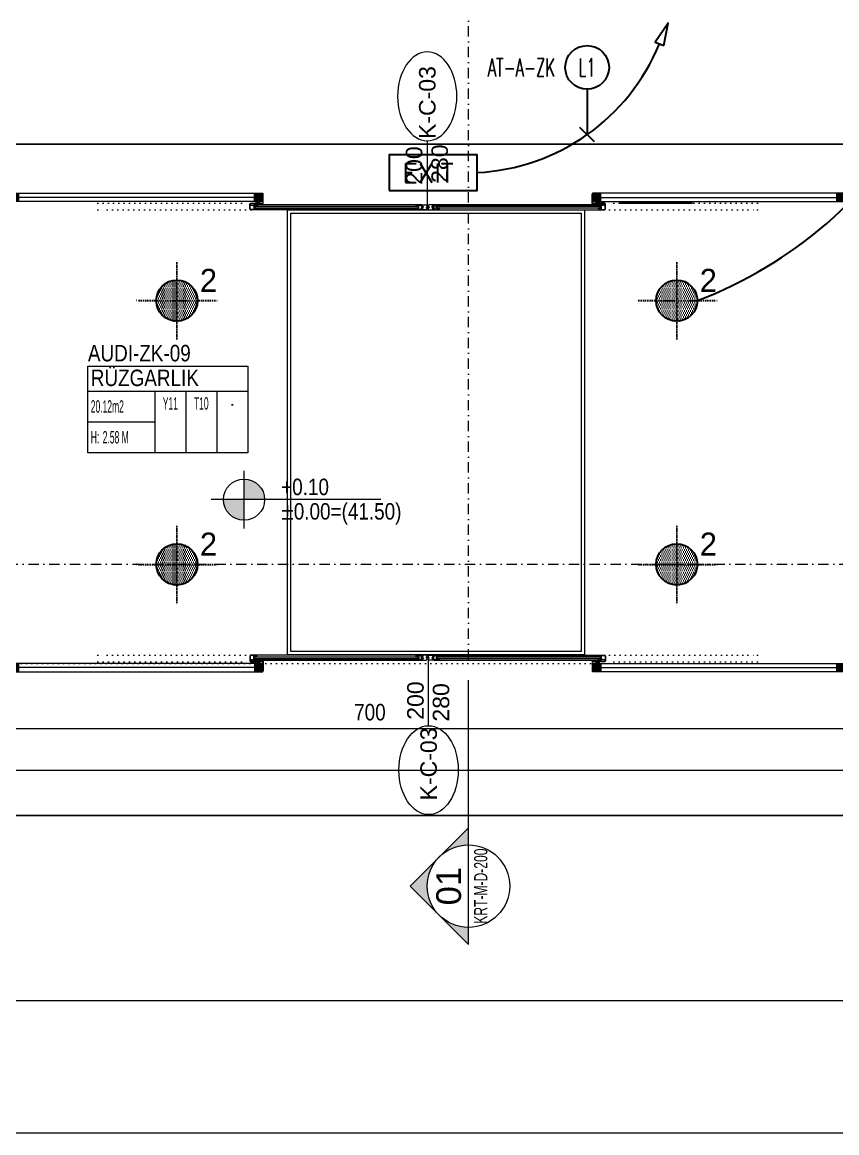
# Model space of a CAD drawing. Extents: x -1701 to 23780, y -363 to 7742.
# Drawn here: x 3462 to 3955, y 0 to 674 of the extents above; entities that cross this region are included whole.
import ezdxf
from ezdxf.enums import TextEntityAlignment as Align

# ---------------------------------------------------------------- set-up
doc = ezdxf.new("R2010")
doc.units = 0
doc.header["$LTSCALE"] = 25
doc.header["$MEASUREMENT"] = 0
doc.header["$PDMODE"] = 1
for name, pattern in [('Audi$0$DASHDOT2', [0.5, 0.25, -0.125, 0, -0.125]), ('Audi$0$DOT2', [0.125, 0, -0.125]), ('Audi$0$HIDDEN2', [4.7625, 3.175, -1.5875]), ('DOT2', [0.125, 0, -0.125])]:
    doc.linetypes.add(name, pattern=pattern)
doc.layers.get('0').update_dxf_attribs({"color": 9, "lineweight": 9})
doc.layers.get('Defpoints').update_dxf_attribs({"color": 9, "lineweight": 9})
for name, color, linetype, lineweight in [('31', 9, 'Continuous', 9), ('Audi$0$06D', 8, 'Continuous', 9), ('Audi$0$10', 8, 'Continuous', 9), ('Audi$0$15', 8, 'Continuous', 9), ('Audi$0$20', 8, 'Audi$0$DOT2', 9), ('Audi$0$21', 8, 'Continuous', 9), ('Audi$0$22', 8, 'Continuous', 9), ('Audi$0$24', 8, 'Audi$0$DASHDOT2', 9), ('Audi$0$25', 8, 'Continuous', 9), ('Audi$0$35', 8, 'Continuous', 9), ('E-1x8 W ÇIKIŞ ARMATÜRÜ (TİP 1)', 7, 'Continuous', 30), ('E-Aydınlatma', 7, 'Continuous', 30), ('E-KABLO', 7, 'Continuous', 30), ('E-LİNYE', 7, 'Continuous', 30), ('E-YUKARI ÇIKAN HAT', 7, 'Continuous', 30)]:
    doc.layers.add(name, color=color, linetype=linetype, lineweight=lineweight)
doc.layers.add('Audi$0$40A', color=8, linetype='Continuous', lineweight=9, plot=False)
doc.styles.add('Audi$0$Arial', font='arial.ttf', dxfattribs={"height": 2.5})
doc.styles.add('Audi$0$MuuM_TEXT-STANDART', font='ARIALN.TTF')
doc.styles.add('E-YAZI', font='txttw.shx')
doc.styles.add('TX-TEXT', font='')
doc.styles.get('TX-TEXT').set_extended_font_data('TrSah Futura Lt BT')
doc.dimstyles.new('Audi$0$MuuM_DIM50', dxfattribs={"dimscale": 5, "dimtxt": 2, "dimasz": 1, "dimexe": 1, "dimexo": 1, "dimgap": 1, "dimtad": 1, "dimdec": 1, "dimrnd": 0.5, "dimdsep": 46, "dimtxsty": 'Audi$0$MuuM_TEXT-STANDART', "dimblk": 'Audi$0$_ArchTick', "dimcen": 0, "dimdle": 0.15, "dimclrd": 256, "dimclre": 256, "dimclrt": 256, "dimadec": 0, "dimazin": 0, "dimtfac": 5, "dimtdec": 1, "dimtix": 1, "dimtmove": 2, "dimatfit": 3, "dimldrblk": 'Audi$0$_Dot', "dimfxl": 3, "dimfxlon": 1, "dimtolj": 1, "dimlwd": -1, "dimlwe": -1, "dimarcsym": 0})

# ---------------------------------------------------------------- blocks, each defined once
blk = doc.blocks.new('Audi$0$p-paspas')
at = {"layer": 'Audi$0$06D'}
for points in [[(-90, 35), (90, 35), (90, -235), (-90, -235)], [(-88, 33), (88, 33), (88, -233), (-88, -233)]]:
    blk.add_lwpolyline(points, close=True, dxfattribs=at)
blk = doc.blocks.new('Audi$0$0_elevationtarget-p')
h = blk.add_hatch(color=256)
h.paths.add_polyline_path([(2.5, 0, 0.414214), (0, 2.5), (0, 0)])
h.paths.add_polyline_path([(0, 0), (-2.5, 0, 0.414214), (0, -2.5)])
blk.add_line((0, -3.5), (0, 3.5))
blk.add_lwpolyline([(16.6, 0), (-4, 0)])
blk.add_circle((0, 0), 2.5)
at = {"style": 'Audi$0$Arial'}
blk.add_attdef('BITMISKOT', text='', height=2, dxfattribs=at).set_placement((4.5, 0), align=Align.BOTTOM_LEFT)
blk.add_attdef('KABAKOT', text='', height=2, dxfattribs=at).set_placement((4.5, -0.59), align=Align.TOP_LEFT)
blk = doc.blocks.new('Audi$0$HHIMA10-IZQUIERDA$0$JUHI08')
at = {"color": 253}
blk.add_lwpolyline([(27, 9.7, -0.414214), (26.8, 9.5), (26, 9.5), (26, 8.5), (27, 8.5), (26, 6), (26, 0), (23.5, -2.5), (22, -2.5), (21.5, -3), (21, -2.5), (20.5, -2.5), (20, -3), (19.5, -2.5), (19, -2.5), (18.5, -3), (18, -2.5), (17.5, -2.5), (17, -3), (16.5, -2.5), (14.3, -2.5, -0.377964), (11.7, -2.5), (7.5, -2.5), (7, -3), (6.5, -2.5), (2.5, -2.5), (0, 0), (0, 6), (-1, 8.5), (0, 8.5), (0, 9.5), (-0.8, 9.5, -0.414214), (-1, 9.7), (-1, 9.9, -0.339454), (0.1, 11.4), (7.1, 13.5, -1), (7.5, 12.1), (7.1, 12, 0.330788), (5, 9.2), (5, 7.5), (6.9, 5.6, -1), (6.2, 5), (5, 6.2), (5, 3.5), (6.9, 1.6, -1), (6.2, 1), (5, 2.2), (5, -1), (11.7, -1, 0.377964), (14.3, -1), (21, -1), (21, 2.2), (19.8, 1, -1), (19.1, 1.6), (21, 3.5), (21, 6.2), (19.8, 5, -1), (19.1, 5.6), (21, 7.5), (21, 9.2, 0.330788), (18.9, 12), (18.5, 12.1, -1), (18.9, 13.5), (25.9, 11.4, -0.339454), (27, 9.9)], format="xyb", close=True, dxfattribs=at)
for points in [[(3.5, 8), (3.5, 11), (1.5, 10.5), (1.5, 8)], [(3.5, 3.8), (3.5, 6.8), (1.5, 6.8), (1.5, 3.8)], [(2.5, -0.5), (3.5, -0.5), (3.5, 2.5), (1.5, 2.5), (1.5, 0.5)], [(22.5, 11), (22.5, 8), (24.5, 8), (24.5, 10.5)], [(22.5, 6.8), (22.5, 3.8), (24.5, 3.8), (24.5, 6.8)], [(24.5, 0.5), (23.5, -0.5), (22.5, -0.5), (22.5, 2.5), (24.5, 2.5)]]:
    blk.add_lwpolyline(points, close=True, dxfattribs=at)
blk = doc.blocks.new('Audi$0$prf-10x10')
blk.add_lwpolyline([(-5, -5), (5, -5), (5, 5), (-5, 5)], close=True)
at = {"color": 255}
blk.add_solid([(-5, -5), (5, -5), (-5, 5), (5, 5)], dxfattribs=at)
at = {"layer": 'Audi$0$10'}
blk.add_point((0, 0), dxfattribs=at)
blk = doc.blocks.new('*U4793')
at = {"layer": 'Audi$0$06D'}
blk.add_lwpolyline([(5, 0), (153.08, 0), (153.08, 5), (5, 5)], close=True, dxfattribs=at)
at = {"layer": 'Audi$0$15'}
blk.add_lwpolyline([(153.08, 2.5), (5, 2.5)], dxfattribs=at)
at = {"layer": 'Audi$0$10', "xscale": 0.5, "yscale": 0.5, "rotation": 270}
for p in [(2.5, 2.5), (150.58, 2.5)]:
    blk.add_blockref('Audi$0$prf-10x10', p, dxfattribs=at)
blk = doc.blocks.new('*U4794')
at = {"layer": 'Audi$0$06D'}
blk.add_lwpolyline([(5, 0), (153, 0), (153, 5), (5, 5)], close=True, dxfattribs=at)
at = {"layer": 'Audi$0$15'}
blk.add_lwpolyline([(153, 2.5), (5, 2.5)], dxfattribs=at)
at = {"layer": 'Audi$0$10', "xscale": 0.5, "yscale": 0.5, "rotation": 270}
for p in [(2.5, 2.5), (150.5, 2.5)]:
    blk.add_blockref('Audi$0$prf-10x10', p, dxfattribs=at)
blk = doc.blocks.new('Audi$0$p-kapı-kayar')
for p, q in [((-17.64, 2.07), (-17.75, 1.45)), ((-17.33, 1.45), (-17.42, 2.07)), ((185.75, 1.45), (185.84, 2.07)), ((186.06, 2.07), (186.17, 1.45))]:
    blk.add_line(p, q)
at = {"linetype": 'Continuous', "flags": 128}
for points in [[(-17.34, 2.06), (-17.34, 1.91), (-15.89, 1.91, 0.414214), (-15.59, 2.21), (-15.59, 3.11), (-15.64, 3.16), (-15.59, 3.21), (-15.59, 6.06), (-15.64, 6.11), (-15.59, 6.16), (-15.59, 7.91), (-15.67, 8.23, 0.344151), (-15.77, 8.31), (-15.79, 8.31), (-15.79, 2.21, -0.414214), (-15.89, 2.11), (-16.89, 2.11), (-16.89, 2.31, 0.414214), (-16.99, 2.41), (-17.99, 2.41), (-17.99, 3.4), (-18.19, 3.4), (-18.19, 3.3), (-19.89, 3.3), (-19.89, 3.4), (-20.09, 3.4), (-20.09, 3.1), (-19.64, 3.1), (-19.59, 3.15), (-19.54, 3.1), (-18.19, 3.1), (-18.19, 2.06), (-19.09, 2.06), (-19.09, 1.91), (-17.74, 1.91), (-17.74, 2.06), (-17.99, 2.06), (-17.99, 2.19), (-17.09, 2.19), (-17.09, 2.06)], [(185.76, 2.06), (185.76, 1.91), (184.31, 1.91, -0.414214), (184.01, 2.21), (184.01, 3.11), (184.06, 3.16), (184.01, 3.21), (184.01, 6.06), (184.06, 6.11), (184.01, 6.16), (184.01, 7.91), (184.09, 8.23, -0.344151), (184.19, 8.31), (184.21, 8.31), (184.21, 2.21, 0.414214), (184.31, 2.11), (185.31, 2.11), (185.31, 2.31, -0.414214), (185.41, 2.41), (186.41, 2.41), (186.41, 3.4), (186.61, 3.4), (186.61, 3.3), (188.31, 3.3), (188.31, 3.4), (188.51, 3.4), (188.51, 3.1), (188.06, 3.1), (188.01, 3.15), (187.96, 3.1), (186.61, 3.1), (186.61, 2.06), (187.51, 2.06), (187.51, 1.91), (186.16, 1.91), (186.16, 2.06), (186.41, 2.06), (186.41, 2.19), (185.51, 2.19), (185.51, 2.06)]]:
    blk.add_lwpolyline(points, format="xyb", close=True, dxfattribs=at)
at = {"ltscale": 1000}
for points in [[(-19.5, -1.49), (-19.5, -1.69), (-22.9, -1.69, -0.414214), (-23.5, -1.09), (-23.5, -0.24), (-23.45, -0.19), (-23.5, -0.14), (-23.5, 0.86), (-23.45, 0.91), (-23.5, 0.96), (-23.5, 1.81, -0.414214), (-22.9, 2.41), (-20.98, 2.41, -1), (-20.98, 2.26), (-22.9, 2.26, 0.085164), (-23.05, 2.23), (-23.05, 2.01, -1), (-23.15, 2.01), (-23.15, 2.13, 0.63755), (-23.19, 2.15, 0.221337), (-23.35, 1.81), (-23.35, 1.41, 1), (-23.15, 1.41), (-23.15, 1.46, -1), (-23.05, 1.46), (-23.05, 1.41, 0.414214), (-22.95, 1.31), (-21.75, 1.31, -1), (-21.75, 1.21), (-21.85, 1.21, 1), (-21.85, 1.11), (-21.51, 1.11), (-21.48, 1.08), (-21.45, 1.11), (-21.1, 1.11, 1), (-21.1, 1.21), (-21.2, 1.21, -1), (-21.2, 1.31), (-19.5, 1.31), (-19.5, 1.11, -0.414214), (-19.6, 1.01), (-19.7, 1.01), (-19.7, 1.11, 0.414214), (-19.75, 1.16), (-20.2, 1.16), (-20.2, 1.11, -0.414214), (-20.3, 1.01), (-20.4, 1.01), (-20.4, 1.11, 0.414214), (-20.45, 1.16), (-20.85, 1.16, 0.414214), (-20.9, 1.11), (-20.9, -1.49, 0.414214), (-20.85, -1.54), (-20.45, -1.54, 0.414214), (-20.4, -1.49), (-20.4, -1.39), (-20.3, -1.39, -0.414214), (-20.2, -1.49), (-20.2, -1.54), (-19.75, -1.54, 0.414214), (-19.7, -1.49), (-19.7, -1.39), (-19.6, -1.39, -0.414214)], [(-23.23, -1.41, -0.196262), (-23.35, -1.09), (-23.35, 1.06, -0.414214), (-23.25, 1.16), (-23.15, 1.16, -0.414214), (-23.05, 1.06), (-23.05, 0.81), (-22.9, 0.81), (-22.9, 1.06, -0.414214), (-22.8, 1.16), (-22.1, 1.16, -0.414214), (-22.05, 1.11), (-22.05, 1.01, 0.414214), (-22, 0.96), (-21.15, 0.96, -0.414214), (-21.05, 0.86), (-21.05, -1.44, -0.414214), (-21.15, -1.54), (-22.8, -1.54, -0.414214), (-22.9, -1.44), (-22.9, -1.19), (-23.05, -1.19), (-23.05, -1.34, -0.671875)], [(78.67, -1.54), (78.27, -1.54, -0.414214), (78.22, -1.49), (78.22, -1.39), (78.12, -1.39, 0.414214), (78.02, -1.49), (78.02, -1.54), (77.57, -1.54, -0.414214), (77.52, -1.49), (77.52, -1.39), (77.42, -1.39, 0.414214), (77.32, -1.49), (77.32, -1.69), (80.73, -1.69, 0.365977), (81.32, -1.19), (80.92, -1.19), (80.92, -0.92, 0.414214), (80.87, -0.87), (80.82, -0.87, 0.414214), (80.77, -0.92), (80.77, -1.04), (80.47, -1.04), (80.47, -0.74, 0.414214), (80.42, -0.69), (80.37, -0.69, 0.414214), (80.32, -0.74), (80.32, -0.89), (80.35, -0.92), (80.32, -0.95), (80.32, -1.09, 0.414214), (80.42, -1.19), (80.72, -1.19, -0.414214), (80.77, -1.24, 0.414214), (80.87, -1.34), (80.91, -1.34, -0.760399), (80.94, -1.44, -0.136106), (80.73, -1.49), (79.07, -1.49, -0.414214), (78.97, -1.39), (78.97, 1.01, -0.414214), (79.07, 1.11), (80.73, 1.11, -0.136106), (80.94, 1.05, -0.760399), (80.91, 0.96), (80.87, 0.96, 0.414214), (80.77, 0.86, -0.414214), (80.72, 0.81), (80.42, 0.81, 0.414214), (80.32, 0.71), (80.32, 0.36, 0.414214), (80.37, 0.31), (80.42, 0.31, 0.414214), (80.47, 0.36), (80.47, 0.66), (80.77, 0.66), (80.77, 0.53, 0.414214), (80.82, 0.48), (80.87, 0.48, 0.414214), (80.92, 0.53), (80.92, 0.81), (81.32, 0.81, 0.365977), (80.73, 1.31), (77.32, 1.31), (77.32, 1.11, 0.414214), (77.42, 1.01), (77.52, 1.01), (77.52, 1.11, -0.414214), (77.57, 1.16), (78.02, 1.16), (78.02, 1.11, 0.414214), (78.12, 1.01), (78.22, 1.01), (78.22, 1.11, -0.414214), (78.27, 1.16), (78.67, 1.16, -0.414214), (78.72, 1.11), (78.72, -1.49, -0.414214)], [(89.75, -1.54), (90.15, -1.54, 0.414214), (90.2, -1.49), (90.2, -1.39), (90.3, -1.39, -0.414214), (90.4, -1.49), (90.4, -1.54), (90.85, -1.54, 0.414214), (90.9, -1.49), (90.9, -1.39), (91, -1.39, -0.414214), (91.1, -1.49), (91.1, -1.69), (87.69, -1.69, -0.365977), (87.1, -1.19), (87.5, -1.19), (87.5, -0.92, -0.414214), (87.55, -0.87), (87.6, -0.87, -0.414214), (87.65, -0.92), (87.65, -1.04), (87.95, -1.04), (87.95, -0.74, -0.414214), (88, -0.69), (88.05, -0.69, -0.414214), (88.1, -0.74), (88.1, -0.89), (88.07, -0.92), (88.1, -0.95), (88.1, -1.09, -0.414214), (88, -1.19), (87.7, -1.19, 0.414214), (87.65, -1.24, -0.414214), (87.55, -1.34), (87.51, -1.34, 0.760399), (87.48, -1.44, 0.136106), (87.69, -1.49), (89.35, -1.49, 0.414214), (89.45, -1.39), (89.45, 1.01, 0.414214), (89.35, 1.11), (87.69, 1.11, 0.136106), (87.48, 1.05, 0.760399), (87.51, 0.96), (87.55, 0.96, -0.414214), (87.65, 0.86, 0.414214), (87.7, 0.81), (88, 0.81, -0.414214), (88.1, 0.71), (88.1, 0.36, -0.414214), (88.05, 0.31), (88, 0.31, -0.414214), (87.95, 0.36), (87.95, 0.66), (87.65, 0.66), (87.65, 0.53, -0.414214), (87.6, 0.48), (87.55, 0.48, -0.414214), (87.5, 0.53), (87.5, 0.81), (87.1, 0.81, -0.365977), (87.69, 1.31), (91.1, 1.31), (91.1, 1.11, -0.414214), (91, 1.01), (90.9, 1.01), (90.9, 1.11, 0.414214), (90.85, 1.16), (90.4, 1.16), (90.4, 1.11, -0.414214), (90.3, 1.01), (90.2, 1.01), (90.2, 1.11, 0.414214), (90.15, 1.16), (89.75, 1.16, 0.414214), (89.7, 1.11), (89.7, -1.49, 0.414214)], [(187.92, -1.49), (187.92, -1.69), (191.32, -1.69, 0.414214), (191.92, -1.09), (191.92, -0.24), (191.87, -0.19), (191.92, -0.14), (191.92, 0.86), (191.87, 0.91), (191.92, 0.96), (191.92, 1.81, 0.414214), (191.32, 2.41), (189.4, 2.41, 1), (189.4, 2.26), (191.32, 2.26, -0.085164), (191.47, 2.23), (191.47, 2.01, 1), (191.57, 2.01), (191.57, 2.13, -0.63755), (191.61, 2.15, -0.221337), (191.77, 1.81), (191.77, 1.41, -1), (191.57, 1.41), (191.57, 1.46, 1), (191.47, 1.46), (191.47, 1.41, -0.414214), (191.37, 1.31), (190.17, 1.31, 1), (190.17, 1.21), (190.27, 1.21, -1), (190.27, 1.11), (189.93, 1.11), (189.9, 1.08), (189.87, 1.11), (189.52, 1.11, -1), (189.52, 1.21), (189.62, 1.21, 1), (189.62, 1.31), (187.92, 1.31), (187.92, 1.11, 0.414214), (188.02, 1.01), (188.12, 1.01), (188.12, 1.11, -0.414214), (188.17, 1.16), (188.62, 1.16), (188.62, 1.11, 0.414214), (188.72, 1.01), (188.82, 1.01), (188.82, 1.11, -0.414214), (188.87, 1.16), (189.27, 1.16, -0.414214), (189.32, 1.11), (189.32, -1.49, -0.414214), (189.27, -1.54), (188.87, -1.54, -0.414214), (188.82, -1.49), (188.82, -1.39), (188.72, -1.39, 0.414214), (188.62, -1.49), (188.62, -1.54), (188.17, -1.54, -0.414214), (188.12, -1.49), (188.12, -1.39), (188.02, -1.39, 0.414214)], [(191.65, -1.41, 0.196262), (191.77, -1.09), (191.77, 1.06, 0.414214), (191.67, 1.16), (191.57, 1.16, 0.414214), (191.47, 1.06), (191.47, 0.81), (191.32, 0.81), (191.32, 1.06, 0.414214), (191.22, 1.16), (190.52, 1.16, 0.414214), (190.47, 1.11), (190.47, 1.01, -0.414214), (190.42, 0.96), (189.57, 0.96, 0.414214), (189.47, 0.86), (189.47, -1.44, 0.414214), (189.57, -1.54), (191.22, -1.54, 0.414214), (191.32, -1.44), (191.32, -1.19), (191.47, -1.19), (191.47, -1.34, 0.671875)]]:
    blk.add_lwpolyline(points, format="xyb", close=True, dxfattribs=at)
for points in [[(-20.4, 2.39), (-18.48, 2.39, -1), (-18.48, 2.24), (-20.4, 2.24), (-20.55, 2.22), (-20.55, 1.99, -1), (-20.65, 1.99), (-20.65, 2.12, 0.63755), (-20.69, 2.14), (-20.85, 1.79), (-20.85, 1.39, 1), (-20.65, 1.39), (-20.65, 1.44, -1), (-20.55, 1.44), (-20.55, 1.39, 0.414214), (-20.45, 1.29), (-19.25, 1.29, -1), (-19.25, 1.19), (-19.35, 1.19, 1), (-19.35, 1.09), (-19.01, 1.09), (-18.98, 1.06), (-18.95, 1.09), (-18.6, 1.09, 1), (-18.6, 1.19), (-18.7, 1.19, -1), (-18.7, 1.29), (83.23, 1.29, -0.365977), (83.82, 0.79), (83.75, 0.79), (83.75, 0.41), (84.21, 0.05), (84.21, 0), (84.19, -0.04), (84.13, -0.08, -0.068877), (83.67, -0.22, -0.025103), (83.39, -0.25, 0.44249), (83.29, -0.42), (83.3, -0.49), (83.45, -0.68), (83.66, -0.77), (83.79, -0.8), (83.79, -0.96), (83.75, -1.18), (83.75, -1.21), (83.82, -1.21, -0.365977), (83.23, -1.71), (-20.4, -1.71, -0.414214), (-21, -1.11), (-21, -0.26), (-20.95, -0.21), (-21, -0.16), (-21, 0.84), (-20.95, 0.89), (-21, 0.94), (-21, 1.79, -0.414214), (-20.4, 2.39)], [(85.19, 1.29, 0.365977), (84.6, 0.79), (84.67, 0.76), (84.63, 0.54), (84.63, 0.38), (84.91, 0.3), (84.97, 0.26), (85.12, 0.07, -0.207783), (85.09, -0.15, -0.31764), (85.03, -0.17), (84.75, -0.2), (84.43, -0.27), (84.29, -0.33), (84.23, -0.38), (84.21, -0.42), (84.21, -0.47), (84.67, -0.82), (84.67, -1.18), (84.6, -1.21, 0.365977), (85.19, -1.71), (188.82, -1.71, 0.414214), (189.42, -1.11), (189.42, -0.26), (189.37, -0.21), (189.42, -0.16), (189.42, 0.84), (189.37, 0.89), (189.42, 0.94), (189.42, 1.79, 0.414214), (188.82, 2.39), (186.9, 2.39, 1), (186.9, 2.24), (188.82, 2.24), (188.97, 2.22), (188.97, 1.99, 1), (189.07, 1.99), (189.07, 2.12, -0.63755), (189.11, 2.14, -0.465478), (189.11, 2.14, -0.221337), (189.27, 1.79), (189.27, 1.39, -1), (189.07, 1.39), (189.07, 1.44, 1), (188.97, 1.44), (188.97, 1.39, -0.414214), (188.87, 1.29), (85.19, 1.29)]]:
    blk.add_lwpolyline(points, format="xyb", close=True)
for points in [[(-17.87, 2.19), (-17.87, 2.07), (-17.21, 2.07), (-17.21, 2.19)], [(81.49, -0.13), (81.55, -0.11), (81.63, -0.07), (81.69, -0.02), (81.71, 0.01), (81.71, 0.06), (81.25, 0.42), (81.25, 0.78), (80.94, 0.78), (80.94, 0.42), (80.74, 0.42), (80.74, 0.6), (80.73, 0.61), (80.68, 0.6), (80.49, 0.4), (80.49, -0.85), (80.68, -1.04), (80.73, -1.05), (80.74, -1.04), (80.74, -0.86), (80.94, -0.86), (80.94, -1.17), (81.25, -1.17), (81.29, -0.94), (81.29, -0.79), (81.16, -0.76), (81.01, -0.7), (80.95, -0.67), (80.87, -0.57), (80.8, -0.48), (80.79, -0.41), (80.8, -0.31), (80.83, -0.26), (80.89, -0.23), (81.17, -0.21), (81.38, -0.16)], [(86.93, -0.13), (86.87, -0.11), (86.79, -0.07), (86.73, -0.02), (86.71, 0.01), (86.71, 0.06), (87.17, 0.42), (87.17, 0.78), (87.48, 0.78), (87.48, 0.42), (87.68, 0.42), (87.68, 0.6), (87.69, 0.61), (87.74, 0.6), (87.93, 0.4), (87.93, -0.85), (87.74, -1.04), (87.69, -1.05), (87.68, -1.04), (87.68, -0.86), (87.48, -0.86), (87.48, -1.17), (87.17, -1.17), (87.13, -0.94), (87.13, -0.79), (87.26, -0.76), (87.41, -0.7), (87.47, -0.67), (87.55, -0.57), (87.62, -0.48), (87.63, -0.41), (87.62, -0.31), (87.59, -0.26), (87.53, -0.23), (87.25, -0.21), (87.04, -0.16)], [(186.29, 2.19), (186.29, 2.07), (185.63, 2.07), (185.63, 2.19)]]:
    blk.add_lwpolyline(points, close=True)
at = {"layer": 'Audi$0$06D'}
for p, q in [((77.32, 1.31), (-20.35, 1.31)), ((91.1, 1.31), (188.77, 1.31)), ((77.32, -1.69), (-19.5, -1.69)), ((91.1, -1.69), (187.92, -1.69))]:
    blk.add_line(p, q, dxfattribs=at)
at = {"layer": 'Audi$0$15'}
for p, q in [((-20.59, 0.32), (-20.59, -0.68)), ((-20.59, 0.32), (78.43, 0.32)), ((78.43, 0.32), (78.43, -0.68)), ((89.99, 0.32), (89.99, -0.68)), ((189.01, 0.32), (89.99, 0.32)), ((189.01, 0.32), (189.01, -0.68)), ((-20.59, -0.68), (78.43, -0.68)), ((189.01, -0.68), (89.99, -0.68))]:
    blk.add_line(p, q, dxfattribs=at)
at = {"layer": 'Audi$0$20'}
for points in [[(-22.9, -1.69), (-115.79, -1.69), (-115.79, 2.41), (-22.9, 2.41)], [(191.32, -1.69), (284.21, -1.69), (284.21, 2.41), (191.32, 2.41)]]:
    blk.add_lwpolyline(points, dxfattribs=at)
at = {"yscale": 0.1, "zscale": 0.1}
for p, xscale, rotation in [((-20.6, 1.11), 0.1, 270), ((78.42, -1.49), 0.1, 90), ((90, -1.49), -0.1, 270), ((189.02, 1.11), -0.1, 90)]:
    blk.add_blockref('Audi$0$HHIMA10-IZQUIERDA$0$JUHI08', p, dxfattribs=dict(at, xscale=xscale, rotation=rotation))
at = {"layer": 'Audi$0$10', "xscale": -1, "rotation": 180}
blk.add_blockref('*U4793', (-168.79, 8.4), dxfattribs=at)
at = {"layer": 'Audi$0$10', "rotation": 180}
blk.add_blockref('*U4794', (337.21, 8.4), dxfattribs=at)
blk = doc.blocks.new('Audi$0$_ArchTick')
at = {"color": 0, "linetype": 'ByBlock', "const_width": 0.15}
blk.add_lwpolyline([(-0.5, -0.5), (0.5, 0.5)], dxfattribs=at)
blk = doc.blocks.new('*D4762')
at = {"layer": 'Audi$0$25', "transparency": 16777216}
for p, q in [((-3500, -2580), (-3500, -2560)), ((0, -2580), (0, -2560)), ((-3500.75, -2565), (0.75, -2565))]:
    blk.add_line(p, q, dxfattribs=at)
at = {"layer": 'Defpoints', "color": 0, "transparency": 16777216}
for p in [(0, -2565), (-3500, -2590), (0, -2590)]:
    blk.add_point(p, dxfattribs=at)
at = {"layer": 'Audi$0$25', "transparency": 16777216, "xscale": 5, "yscale": 5, "zscale": 5, "rotation": 180}
blk.add_blockref('Audi$0$_ArchTick', (-3500, -2565), dxfattribs=at)
at = {"layer": 'Audi$0$25', "transparency": 16777216, "xscale": 5, "yscale": 5, "zscale": 5}
blk.add_blockref('Audi$0$_ArchTick', (0, -2565), dxfattribs=at)
at = {"layer": 'Audi$0$25', "transparency": 16777216, "insert": (-1750, -2554.89), "char_height": 10, "attachment_point": 5, "style": 'Audi$0$MuuM_TEXT-STANDART'}
blk.add_mtext('\\A1;3500', dxfattribs=at)
blk = doc.blocks.new('Audi$0$_Dot')
at = {"color": 0, "linetype": 'ByBlock', "lineweight": -2}
blk.add_line((-0.5, 0), (-1, 0), dxfattribs=at)
at = {"color": 0, "linetype": 'ByBlock', "const_width": 0.5}
blk.add_lwpolyline([(-0.25, 0, 1), (0.25, 0, 1)], format="xyb", close=True, dxfattribs=at)
blk = doc.blocks.new('*D4764')
at = {"layer": 'Audi$0$25', "transparency": 16777216}
for p, q in [((-699.25, -2540), (-1400.75, -2540)), ((-1400, -2555), (-1400, -2535)), ((-700, -2555), (-700, -2535))]:
    blk.add_line(p, q, dxfattribs=at)
at = {"layer": 'Defpoints', "color": 0, "transparency": 16777216}
for p in [(-1400, -2540), (-1400, -2590), (-700, -2590)]:
    blk.add_point(p, dxfattribs=at)
at = {"layer": 'Audi$0$25', "transparency": 16777216, "xscale": 5, "yscale": 5, "zscale": 5, "rotation": 180}
blk.add_blockref('Audi$0$_ArchTick', (-1400, -2540), dxfattribs=at)
at = {"layer": 'Audi$0$25', "transparency": 16777216, "xscale": 5, "yscale": 5, "zscale": 5}
blk.add_blockref('Audi$0$_ArchTick', (-700, -2540), dxfattribs=at)
at = {"layer": 'Audi$0$25', "transparency": 16777216, "insert": (-1050, -2529.89), "char_height": 10, "attachment_point": 5, "style": 'Audi$0$MuuM_TEXT-STANDART'}
blk.add_mtext('\\A1;700', dxfattribs=at)
blk = doc.blocks.new('Audi$0$0_buildingsection')
h = blk.add_hatch(color=256)
h.paths.add_polyline_path([(7.07, 0), (0, 7.07), (-7.07, 0)])
h.paths.add_polyline_path([(5, 0, 1), (-5, 0)], flags=16)
for points in [[(7.07, 0), (0, 7.07), (-7.07, 0), (25, 0)], [(7.07, 0), (0, 7.07), (-7.07, 0), (7.07, 0)]]:
    blk.add_lwpolyline(points)
blk.add_circle((0, 0), 5)
at = {"style": 'Audi$0$Arial'}
blk.add_attdef('KESITADI', text='', height=3, dxfattribs=at).set_placement((0, 0), align=Align.BOTTOM_CENTER)
blk.add_attdef('PAFTAADI', text='', height=2, dxfattribs=at).set_placement((0, -0.5), align=Align.TOP_CENTER)
blk = doc.blocks.new('Audi$0$0_roomno2-flat-3')
at = {"layer": 'Audi$0$21'}
blk.add_lwpolyline([(96.88, -52.5), (0, -52.5), (0, 0), (96.88, 0)], close=True, dxfattribs=at)
for points in [[(0, -15), (96.88, -15)], [(40.62, -15), (40.62, -52.5)], [(59.38, -15), (59.38, -52.5)], [(78.12, -15), (78.12, -52.5)], [(0, -33.75), (40.62, -33.75)]]:
    blk.add_lwpolyline(points, dxfattribs=at)
at = {"layer": 'Audi$0$21', "style": 'Audi$0$MuuM_TEXT-STANDART', "width": 0.6}
blk.add_text('H:', height=7.5, dxfattribs=at).set_placement((1.75, -43.04), align=Align.MIDDLE_LEFT)
at = {"layer": 'Audi$0$21', "style": 'Audi$0$Arial'}
blk.add_attdef('ODANO', (0, 5.85), '', height=10, dxfattribs=at)
blk.add_attdef('MEKANADI', text='', height=10, dxfattribs=at).set_placement((1.75, -15), align=Align.BOTTOM_LEFT)
at = {"layer": 'Audi$0$21', "style": 'Audi$0$MuuM_TEXT-STANDART', "width": 0.6}
for tag, p in [('YER01', (50, -22.5)), ('TAVAN01', (68.75, -22.5)), ('DUVAR01', (87.5, -22.5)), ('YER02', (50, -33.75)), ('TAVAN02', (68.75, -33.75)), ('DUVAR02', (87.5, -33.75)), ('YER03', (50, -45)), ('TAVAN03', (68.75, -45)), ('DUVAR03', (87.5, -45))]:
    blk.add_attdef(tag, text='', height=7.5, dxfattribs=at).set_placement(p, align=Align.MIDDLE_CENTER)
for tag, p in [('M2', (1.75, -24.38)), ('TEMIZTAVANYUKSEKLIGI', (9, -43.04))]:
    blk.add_attdef(tag, text='', height=7.5, dxfattribs=at).set_placement(p, align=Align.MIDDLE_LEFT)
blk = doc.blocks.new('Audi$0$0_doorno')
blk.add_lwpolyline([(4.5, 0), (12.5, 0)])
blk.add_ellipse((-0.89, 0), major_axis=(-5.39, 0), ratio=0.666667)
at = {"style": 'Audi$0$Arial'}
blk.add_attdef('YUKSEKLIK', text='', height=2, dxfattribs=at).set_placement((5, 12.3), align=Align.TOP_LEFT)
blk.add_attdef('KAPINO', text='', height=2, dxfattribs=at).set_placement((0, 0), align=Align.MIDDLE)
blk.add_attdef('GENISLIK', text='', height=2, dxfattribs=at).set_placement((5, -3.79), align=Align.BOTTOM_LEFT)
blk = doc.blocks.new('p-bur-VW-spotlight')
at = {"layer": 'E-Aydınlatma'}
h = blk.add_hatch(dxfattribs=at)
h.set_pattern_fill('DOTS', color=4, scale=20)
edge = h.paths.add_edge_path()
edge.add_arc((0, 0), 12.5, 0, 360)
at = {"layer": 'E-Aydınlatma', "color": 4, "linetype": 'DOT2', "ltscale": 0.4}
for q in [(0, 25), (-25, 0), (0, -25), (25, 0)]:
    blk.add_line((0, 0), q, dxfattribs=at)
at = {"layer": 'E-Aydınlatma', "color": 4, "linetype": 'ByBlock'}
blk.add_circle((0, 0), 12.5, dxfattribs=at)
at = {"layer": 'E-Aydınlatma', "color": 4, "style": 'TX-TEXT', "text_generation_flag": 4}
blk.add_attdef('W', text='', height=14, rotation=180, dxfattribs=at).set_placement((19.53, 11.56), align=Align.MIDDLE_CENTER)
blk = doc.blocks.new('3.10 kotu elk')
at = {"color": 2, "linetype": 'ByBlock'}
ref = blk.add_blockref('p-bur-VW-spotlight', (3555.5, -3700.15), dxfattribs=at)
ref.add_attrib('W', '2', dxfattribs={"height": 14, "rotation": 180, "style": 'TX-TEXT', "text_generation_flag": 6}).set_placement((3574.65, -3699.08), align=Align.BOTTOM_CENTER)
ref = blk.add_blockref('p-bur-VW-spotlight', (3858.5, -3700.15), dxfattribs=at)
ref.add_attrib('W', '2', dxfattribs={"height": 14, "rotation": 180, "style": 'TX-TEXT', "text_generation_flag": 6}).set_placement((3877.65, -3699.08), align=Align.BOTTOM_CENTER)
ref = blk.add_blockref('p-bur-VW-spotlight', (3555.5, -3860.15), dxfattribs=at)
ref.add_attrib('W', '2', dxfattribs={"height": 14, "rotation": 180, "style": 'TX-TEXT', "text_generation_flag": 6}).set_placement((3574.65, -3859.08), align=Align.BOTTOM_CENTER)
ref = blk.add_blockref('p-bur-VW-spotlight', (3858.5, -3860.15), dxfattribs=at)
ref.add_attrib('W', '2', dxfattribs={"height": 14, "rotation": 180, "style": 'TX-TEXT', "text_generation_flag": 6}).set_placement((3877.65, -3859.08), align=Align.BOTTOM_CENTER)
blk = doc.blocks.new('100_1x8 W ÇIKIŞ ARMATÜRÜ (TİP 1)')
at = {"layer": 'E-1x8 W ÇIKIŞ ARMATÜRÜ (TİP 1)', "color": 4}
blk.add_lwpolyline([(-3.335, 0), (3.335, 0), (3.335, 2.703), (-3.335, 2.703)], close=True, dxfattribs=at)
at = {"layer": 'E-1x8 W ÇIKIŞ ARMATÜRÜ (TİP 1)', "color": 3, "style": 'E-YAZI'}
blk.add_text('EXIT', height=1.44, dxfattribs=at).set_placement((-2.338, 0.605))
blk = doc.blocks.new('Audi$0$P-AKS_AUDI')
at = {"layer": 'Audi$0$21', "linetype": 'Audi$0$DASHDOT2'}
blk.add_lwpolyline([(-990.27, -2497.9), (-990.27, -246.25)], dxfattribs=at)
at = {"layer": 'Audi$0$24'}
blk.add_lwpolyline([(-3840, -2440), (360, -2440)], dxfattribs=at)
at = {"layer": 'Audi$0$21'}
ref = blk.add_blockref('Audi$0$0_buildingsection', (-990.27, -2635.36), dxfattribs=dict(at, xscale=5, yscale=5, zscale=5, rotation=90))
ref.add_attrib('KESITADI', '01', dxfattribs={"layer": '0', "height": 15, "rotation": 90, "style": 'Audi$0$Arial'}).set_placement((-990.27, -2635.36), align=Align.BOTTOM_CENTER)
ref.add_attrib('PAFTAADI', 'KRT-M-D-200', dxfattribs={"layer": '0', "height": 8, "rotation": 90, "style": 'Audi$0$MuuM_TEXT-STANDART', "width": 0.8}).set_placement((-976.42, -2635.36), align=Align.BOTTOM_CENTER)
at = {"layer": 'Audi$0$25'}
for base, p1, p2, picture, middle in [((-1400, -2540), (-700, -2590), (-1400, -2590), '*D4764', (-1050, -2529.89)), ((0, -2565), (-3500, -2590), (0, -2590), '*D4762', (-1750, -2554.89))]:
    dim = blk.add_linear_dim(base=base, p1=p1, p2=p2, dimstyle='Audi$0$MuuM_DIM50', dxfattribs=at)
    dim.commit()
    dim.dimension.update_dxf_attribs({"geometry": picture, "text_midpoint": middle})
blk = doc.blocks.new('Audi$0$p-zemin kat')
at = {"layer": 'Audi$0$20'}
blk.add_lwpolyline([(1719.56, 284.7), (4822.79, 284.7), (4822.79, 2034.32)], dxfattribs=at)
ref = blk.add_blockref('Audi$0$0_roomno2-flat-3', (3501.55, 465))
ref.add_attrib('ODANO', 'AUDI-ZK-09', dxfattribs={"layer": 'Audi$0$21', "height": 10, "style": 'Audi$0$MuuM_TEXT-STANDART'}).set_placement((3501.55, 465), align=Align.BOTTOM_LEFT)
ref.add_attrib('MEKANADI', 'RÜZGARLIK', dxfattribs={"layer": 'Audi$0$21', "height": 10, "style": 'Audi$0$MuuM_TEXT-STANDART'}).set_placement((3503.3, 450), align=Align.BOTTOM_LEFT)
ref.add_attrib('M2', '20.12m2', dxfattribs={"layer": 'Audi$0$21', "height": 7.5, "style": 'Audi$0$MuuM_TEXT-STANDART', "width": 0.6}).set_placement((3503.3, 440.63), align=Align.MIDDLE_LEFT)
ref.add_attrib('TEMIZTAVANYUKSEKLIGI', '2.58 M', dxfattribs={"layer": 'Audi$0$21', "height": 7.5, "style": 'Audi$0$MuuM_TEXT-STANDART', "width": 0.6}).set_placement((3510.55, 421.96), align=Align.MIDDLE_LEFT)
ref.add_attrib('YER01', 'Y11', dxfattribs={"layer": 'Audi$0$21', "height": 7.5, "style": 'Audi$0$MuuM_TEXT-STANDART', "width": 0.6}).set_placement((3551.55, 442.5), align=Align.MIDDLE_CENTER)
ref.add_attrib('TAVAN01', 'T10', dxfattribs={"layer": 'Audi$0$21', "height": 7.5, "style": 'Audi$0$MuuM_TEXT-STANDART', "width": 0.6}).set_placement((3570.3, 442.5), align=Align.MIDDLE_CENTER)
ref.add_attrib('DUVAR01', '-', dxfattribs={"layer": 'Audi$0$21', "height": 7.5, "style": 'Audi$0$MuuM_TEXT-STANDART', "width": 0.6}).set_placement((3589.05, 442.5), align=Align.MIDDLE_CENTER)
at = {"layer": 'Audi$0$10'}
blk.add_blockref('Audi$0$p-kapı-kayar', (3623.29, 561.6), dxfattribs=at)
at = {"layer": 'Audi$0$10', "xscale": -1, "rotation": 180}
blk.add_blockref('Audi$0$p-kapı-kayar', (3623.29, 288.1), dxfattribs=at)
at = {"layer": 'Audi$0$24'}
blk.add_blockref('Audi$0$P-AKS_AUDI', (4722.5, 2785), dxfattribs=at)
blk = doc.blocks.new('Audi')
at = {"layer": 'Audi$0$21', "linetype": 'Audi$0$HIDDEN2', "ltscale": 0.1, "const_width": 1}
blk.add_lwpolyline([(3255.27, 599.68), (4085.88, 599.68), (4085.88, 192.44), (3255.27, 192.44)], close=True, dxfattribs=at)
at = {"layer": 'Audi$0$40A'}
for points in [[(5945, 4205), (0, 4205), (0, 0), (5945, 0)], [(5405.06, 80), (80, 80), (80, 4125), (5405.06, 4125)]]:
    blk.add_lwpolyline(points, close=True, dxfattribs=at)
at = {"layer": 'Audi$0$10'}
blk.add_blockref('Audi$0$p-zemin kat', (0, 0), dxfattribs=at)
at = {"layer": 'Audi$0$21'}
ref = blk.add_blockref('Audi$0$0_elevationtarget-p', (3596.19, 384.1), dxfattribs=dict(at, xscale=5, yscale=5, zscale=0.5))
ref.add_attrib('BITMISKOT', '+0.10', dxfattribs={"layer": '0', "height": 10, "style": 'Audi$0$MuuM_TEXT-STANDART'}).set_placement((3618.69, 383.84), align=Align.BOTTOM_LEFT)
ref.add_attrib('KABAKOT', '%%P0.00=(41.50)', dxfattribs={"layer": '0', "height": 10, "style": 'Audi$0$MuuM_TEXT-STANDART'}).set_placement((3618.69, 369), align=Align.BOTTOM_LEFT)
at = {"layer": 'Audi$0$22'}
ref = blk.add_blockref('Audi$0$0_doorno', (3707.27, 624.32), dxfattribs=dict(at, xscale=-5, yscale=5, zscale=5, rotation=90))
ref.add_attrib('KAPINO', 'K-C-03', dxfattribs={"layer": '0', "height": 10, "rotation": 90, "style": 'Audi$0$Arial'}).set_placement((3707.27, 625.01), align=Align.MIDDLE)
ref.add_attrib('GENISLIK', '200', dxfattribs={"layer": '0', "height": 10, "rotation": 90, "style": 'Audi$0$Arial'}).set_placement((3707.27, 575.16), align=Align.BOTTOM_LEFT)
ref.add_attrib('YUKSEKLIK', '280', dxfattribs={"layer": '0', "height": 10, "rotation": 90, "style": 'Audi$0$Arial'}).set_placement((3709.77, 576.28), align=Align.TOP_LEFT)
ref = blk.add_blockref('Audi$0$0_doorno', (3708.09, 224.45), dxfattribs=dict(at, xscale=5, yscale=5, zscale=5, rotation=90))
ref.add_attrib('KAPINO', 'K-C-03', dxfattribs={"layer": '0', "height": 10, "rotation": 90, "style": 'Audi$0$Arial'}).set_placement((3708.09, 223.77), align=Align.MIDDLE)
ref.add_attrib('GENISLIK', '200', dxfattribs={"layer": '0', "height": 10, "rotation": 90, "style": 'Audi$0$Arial'}).set_placement((3708.09, 250.57), align=Align.BOTTOM_LEFT)
ref.add_attrib('YUKSEKLIK', '280', dxfattribs={"layer": '0', "height": 10, "rotation": 90, "style": 'Audi$0$Arial'}).set_placement((3710.59, 249.45), align=Align.TOP_LEFT)
at = {"layer": 'Audi$0$35'}
blk.add_blockref('Audi$0$p-paspas', (3712.5, 525), dxfattribs=at)

msp = doc.modelspace()

# ---------------------------------------------------------------- linework, layer by layer
at = {"layer": 'E-KABLO', "color": 4}
msp.add_arc((3731.37, 708.42), 126.04, 272.82324, 337.75261, dxfattribs=at)
at = {"layer": 'E-KABLO', "color": 6}
msp.add_arc((3776.66, 751.78), 264.34, 290.91023, 330.68634, dxfattribs=at)
at = {"layer": 'E-LİNYE', "color": 7, "linetype": 'Continuous'}
for p, q in [((3804.18, 633.04), (3804.18, 605.54)), ((3808.6, 601.12), (3799.76, 609.96)), ((3867.98, 564), (3823.71, 564))]:
    msp.add_line(p, q, dxfattribs=at)
msp.add_circle((3804.18, 646.31), 13.26, dxfattribs=at)
at = {"layer": 'E-YUKARI ÇIKAN HAT', "color": 3, "linetype": 'Continuous'}
msp.add_lwpolyline([(3850.73, 659.7), (3853.34, 673.13), (3845.33, 661.71), (3850.73, 659.7)], dxfattribs=at)

# ---------------------------------------------------------------- block references
at = {"color": 6}
msp.add_blockref('Audi', (0, 0), dxfattribs=at)
at = {"layer": '31'}
msp.add_blockref('3.10 kotu elk', (0, 4205), dxfattribs=at)
at = {"layer": '31', "xscale": 8, "yscale": 8, "zscale": 8}
msp.add_blockref('100_1x8 W ÇIKIŞ ARMATÜRÜ (TİP 1)', (3710.9, 571.73), dxfattribs=at)

# ---------------------------------------------------------------- texts
at = {"layer": 'E-LİNYE', "color": 3, "linetype": 'Continuous', "style": 'E-YAZI', "width": 0.6}
for s, p in [('AT-A-ZK', (3764.38, 646.31)), ('L1', (3804.18, 646.31))]:
    msp.add_text(s, height=10.938, dxfattribs=at).set_placement(p, align=Align.MIDDLE_CENTER)

doc.saveas('drawing.dxf')
